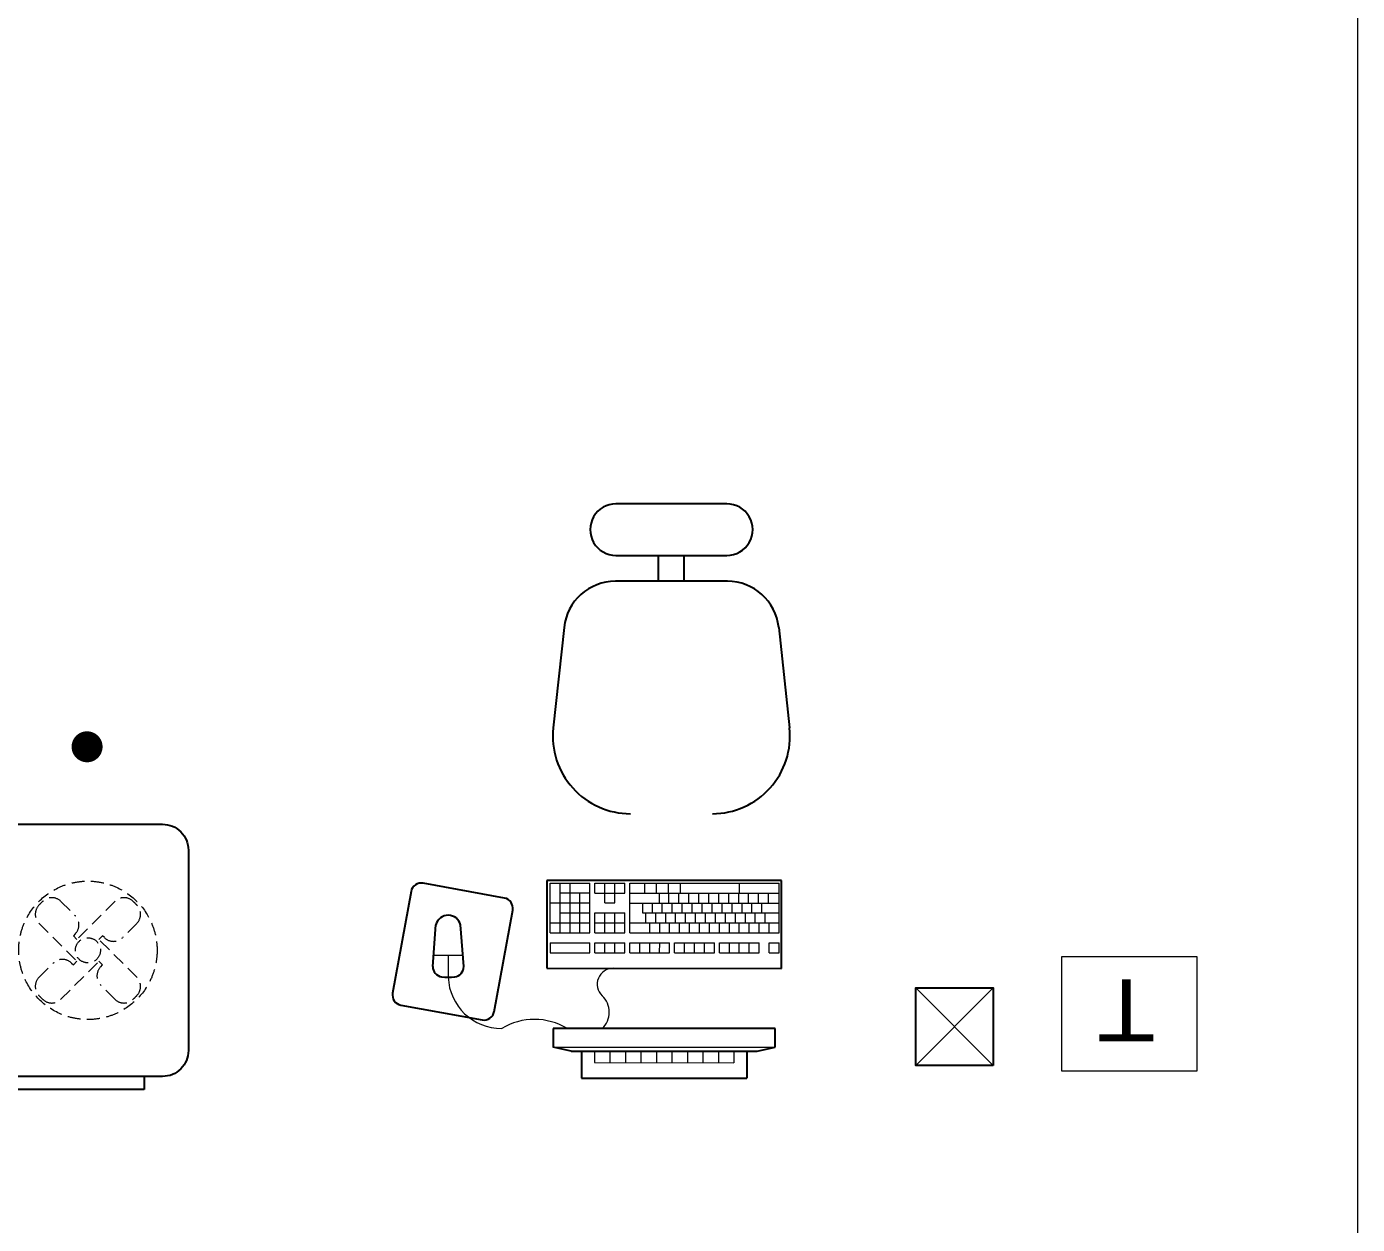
# Model space of a CAD drawing. Header units: millimetres. Extents: x 46649 to 61237, y -33954 to -18530.
# Drawn here: x 58661 to 61237, y -23716 to -21396 of the extents above; entities that cross this region are included whole.
import ezdxf
from ezdxf.enums import TextEntityAlignment as Align

# ---------------------------------------------------------------- set-up
doc = ezdxf.new("R2010")
doc.units = ezdxf.units.MM
doc.linetypes.add('HIDDENX2', pattern=[0.75, 0.5, -0.25])
doc.layers.add('ATTRIBUTE', color=1, linetype='Continuous')
for name, color, linetype, lineweight in [('border', 7, 'Continuous', 0), ('c-1', 7, 'Continuous', 9), ('ed-1', 6, 'Continuous', 5), ('ed-3', 140, 'Continuous', 9), ('eo-1', 7, 'Continuous', 9), ('eo-3', 2, 'Continuous', 25), ('m-1', 7, 'Continuous', 9), ('w-1', 7, 'Continuous', 9)]:
    doc.layers.add(name, color=color, linetype=linetype, lineweight=lineweight)
doc.styles.add('TAHOMA', font='', dxfattribs={"height": 32})
doc.styles.get('TAHOMA').set_extended_font_data('Tahoma')

# ---------------------------------------------------------------- blocks, each defined once
blk = doc.blocks.new('Temperature monitoring probe')
at = {"layer": 'ed-1'}
for points in [[(150, 150), (0, 0)], [(150, 0), (0, 150)]]:
    blk.add_lwpolyline(points, dxfattribs=at)
at = {"layer": 'eo-3'}
blk.add_lwpolyline([(150, 0), (0, 0), (0, 150), (150, 150)], close=True, dxfattribs=at)
blk = doc.blocks.new('FN00$0$A$C485D71E8')
at = {"layer": 'ed-1'}
for p, q in [((763.1, -156.3, -589.4), (493.1, -156.2, -589.4)), ((493.1, -178.3, -589.4), (493.1, -156.2, -589.4)), ((523.1, -178.3, -589.4), (523.1, -156.2, -589.4)), ((553.1, -178.3, -589.4), (553.1, -156.2, -589.4)), ((583.1, -178.3, -589.4), (583.1, -156.2, -589.4)), ((613.1, -178.3, -589.4), (613.1, -156.2, -589.4)), ((643.1, -178.3, -589.4), (643.1, -156.2, -589.4)), ((673.1, -178.4, -589.4), (673.1, -156.2, -589.4)), ((703.1, -178.4, -589.4), (703.1, -156.2, -589.4)), ((733.1, -178.4, -589.4), (733.1, -156.3, -589.4)), ((763.1, -178.4, -589.4), (763.1, -156.3, -589.4)), ((424.6, -368.9, -589.4), (405.3, -368.9, -589.4)), ((405.3, -368.9, -589.4), (405.3, -388.2, -589.4)), ((424.6, -368.9, -589.4), (424.6, -388.2, -589.4)), ((443.9, -368.9, -589.4), (443.9, -388.2, -589.4)), ((521, -369, -589.4), (443.9, -368.9, -589.4)), ((463.2, -368.9, -589.4), (463.2, -388.2, -589.4)), ((482.5, -368.9, -589.4), (482.5, -388.2, -589.4)), ((501.8, -369, -589.4), (501.7, -388.2, -589.4)), ((521, -369, -589.4), (521, -388.3, -589.4)), ((607.8, -369, -589.4), (530.7, -369, -589.4)), ((530.7, -369, -589.4), (530.7, -388.3, -589.4)), ((550, -369, -589.4), (550, -388.3, -589.4)), ((569.3, -369, -589.4), (569.2, -388.3, -589.4)), ((588.5, -369, -589.4), (588.5, -388.3, -589.4)), ((607.8, -369, -589.4), (607.8, -388.3, -589.4)), ((694.6, -369, -589.4), (617.5, -369, -589.4)), ((617.5, -369, -589.4), (617.5, -388.3, -589.4)), ((636.8, -369, -589.4), (636.7, -388.3, -589.4)), ((656, -369, -589.4), (656, -388.3, -589.4)), ((675.3, -369, -589.4), (675.3, -388.3, -589.4)), ((694.6, -369, -589.4), (694.6, -388.3, -589.4)), ((762.1, -369, -589.4), (704.2, -369, -589.4)), ((704.2, -369, -589.4), (704.2, -388.3, -589.4)), ((723.5, -369, -589.4), (723.5, -388.3, -589.4)), ((742.8, -369, -589.4), (742.8, -388.3, -589.4)), ((762.1, -369, -589.4), (762.1, -388.3, -589.4)), ((771.7, -369, -589.4), (771.7, -388.3, -589.4)), ((848.9, -369.1, -589.4), (771.7, -369, -589.4)), ((848.9, -388.3, -589.4), (848.9, -369.1, -589.4)), ((424.6, -388.2, -589.4), (405.3, -388.2, -589.4)), ((405.3, -407.5, -589.4), (405.3, -503.9, -589.4)), ((694.6, -407.6, -589.4), (405.3, -407.5, -589.4)), ((424.6, -407.5, -589.4), (424.6, -426.8, -589.4)), ((521, -388.3, -589.4), (443.9, -388.2, -589.4)), ((443.9, -407.5, -589.4), (443.9, -426.8, -589.4)), ((463.2, -407.5, -589.4), (463.2, -426.8, -589.4)), ((482.5, -407.5, -589.4), (482.5, -426.8, -589.4)), ((501.7, -407.5, -589.4), (501.7, -426.8, -589.4)), ((521, -407.5, -589.4), (521, -426.8, -589.4)), ((607.8, -388.3, -589.4), (530.7, -388.3, -589.4)), ((540.3, -407.5, -589.4), (540.3, -426.8, -589.4)), ((559.6, -407.5, -589.4), (559.6, -426.8, -589.4)), ((578.9, -407.5, -589.4), (578.9, -426.8, -589.4)), ((598.2, -407.5, -589.4), (598.2, -426.8, -589.4)), ((617.5, -407.6, -589.4), (617.4, -426.8, -589.4)), ((694.6, -388.3, -589.4), (617.5, -388.3, -589.4)), ((636.7, -407.6, -589.4), (636.7, -426.9, -589.4)), ((656, -407.6, -589.4), (656, -426.9, -589.4)), ((694.6, -407.6, -589.4), (694.6, -504, -589.4)), ((762.1, -388.3, -589.4), (704.2, -388.3, -589.4)), ((762.1, -407.6, -589.4), (704.2, -407.6, -589.4)), ((704.2, -407.6, -589.4), (704.2, -446.2, -589.4)), ((723.5, -407.6, -589.4), (723.5, -446.2, -589.4)), ((742.8, -407.6, -589.4), (742.8, -446.2, -589.4)), ((762.1, -407.6, -589.4), (762.1, -446.2, -589.4)), ((848.9, -388.3, -589.4), (771.7, -388.3, -589.4)), ((771.7, -407.6, -589.4), (771.7, -504, -589.4)), ((848.9, -407.6, -589.4), (771.7, -407.6, -589.4)), ((791, -407.6, -589.4), (791, -484.8, -589.4)), ((810.3, -407.6, -589.4), (810.3, -504.1, -589.4)), ((829.6, -407.6, -589.4), (829.6, -504.1, -589.4)), ((848.9, -407.6, -589.4), (848.9, -504.1, -589.4)), ((694.6, -426.9, -589.4), (405.3, -426.8, -589.4)), ((432.3, -426.8, -589.4), (432.3, -446.1, -589.4)), ((451.5, -426.8, -589.4), (451.5, -446.1, -589.4)), ((470.8, -426.8, -589.4), (470.8, -446.1, -589.4)), ((490.1, -426.8, -589.4), (490.1, -446.1, -589.4)), ((509.4, -426.8, -589.4), (509.4, -446.1, -589.4)), ((528.7, -426.8, -589.4), (528.7, -446.1, -589.4)), ((548, -426.8, -589.4), (548, -446.1, -589.4)), ((567.3, -426.8, -589.4), (567.2, -446.1, -589.4)), ((586.5, -426.8, -589.4), (586.5, -446.1, -589.4)), ((605.8, -426.8, -589.4), (605.8, -446.1, -589.4)), ((625.1, -426.8, -589.4), (625.1, -446.1, -589.4)), ((644.4, -426.8, -589.4), (644.4, -446.1, -589.4)), ((663.7, -426.9, -589.4), (663.7, -446.1, -589.4)), ((762.1, -426.9, -589.4), (704.2, -426.9, -589.4)), ((848.9, -426.9, -589.4), (771.7, -426.9, -589.4)), ((670.2, -446.1, -589.4), (405.3, -446.1, -589.4)), ((438.8, -446.1, -589.4), (438.8, -465.4, -589.4)), ((458, -446.1, -589.4), (458, -465.4, -589.4)), ((477.3, -446.1, -589.4), (477.3, -465.4, -589.4)), ((496.6, -446.1, -589.4), (496.6, -465.4, -589.4)), ((515.9, -446.1, -589.4), (515.9, -465.4, -589.4)), ((535.2, -446.1, -589.4), (535.2, -465.4, -589.4)), ((554.5, -446.1, -589.4), (554.5, -465.4, -589.4)), ((573.8, -446.1, -589.4), (573.7, -465.4, -589.4)), ((593, -446.1, -589.4), (593, -465.4, -589.4)), ((612.3, -446.1, -589.4), (612.3, -465.4, -589.4)), ((631.6, -446.1, -589.4), (631.6, -465.4, -589.4)), ((650.9, -446.1, -589.4), (650.9, -465.4, -589.4)), ((670.2, -465.4, -589.4), (670.2, -446.1, -589.4)), ((762.1, -446.2, -589.4), (704.2, -446.2, -589.4)), ((829.6, -446.2, -589.4), (771.7, -446.2, -589.4)), ((694.6, -465.4, -589.4), (405.3, -465.4, -589.4)), ((694.6, -484.7, -589.4), (405.3, -484.6, -589.4)), ((425.8, -465.4, -589.4), (425.8, -484.6, -589.4)), ((445.1, -465.4, -589.4), (445.1, -484.7, -589.4)), ((464.4, -465.4, -589.4), (464.4, -484.7, -589.4)), ((482.4, -484.7, -589.4), (482.4, -503.9, -589.4)), ((483.7, -465.4, -589.4), (483.7, -484.7, -589.4)), ((502.9, -465.4, -589.4), (502.9, -484.7, -589.4)), ((522.2, -465.4, -589.4), (522.2, -484.7, -589.4)), ((541.5, -465.4, -589.4), (541.5, -484.7, -589.4)), ((560.8, -465.4, -589.4), (560.8, -484.7, -589.4)), ((580.1, -465.4, -589.4), (580.1, -484.7, -589.4)), ((596.7, -484.7, -589.4), (596.7, -504, -589.4)), ((599.4, -465.4, -589.4), (599.4, -484.7, -589.4)), ((618.7, -465.4, -589.4), (618.7, -484.7, -589.4)), ((619.7, -484.7, -589.4), (619.7, -504, -589.4)), ((638, -484.7, -589.4), (638, -465.4, -589.4)), ((642.7, -484.7, -589.4), (642.7, -504, -589.4)), ((665.7, -484.7, -589.4), (665.7, -504, -589.4)), ((704.2, -484.7, -589.4), (704.2, -504, -589.4)), ((723.5, -484.7, -589.4), (704.2, -484.7, -589.4)), ((742.8, -465.5, -589.4), (723.5, -465.5, -589.4)), ((723.5, -465.5, -589.4), (723.5, -484.7, -589.4)), ((723.5, -484.7, -589.4), (723.5, -504, -589.4)), ((742.8, -484.7, -589.4), (723.5, -484.7, -589.4)), ((742.8, -465.5, -589.4), (742.8, -484.7, -589.4)), ((762.1, -484.7, -589.4), (742.8, -484.7, -589.4)), ((742.8, -484.7, -589.4), (742.8, -504, -589.4)), ((762.1, -484.7, -589.4), (762.1, -504, -589.4)), ((848.9, -465.5, -589.4), (771.7, -465.5, -589.4)), ((829.6, -484.8, -589.4), (771.7, -484.8, -589.4)), ((694.6, -504, -589.4), (405.3, -503.9, -589.4)), ((762.1, -504, -589.4), (704.2, -504, -589.4)), ((848.9, -504.1, -589.4), (771.7, -504, -589.4))]:
    blk.add_line(p, q, dxfattribs=at)
at = {"layer": 'ed-3'}
for p, q in [((843.1, -186.5, -589.4), (413.1, -186.3, -589.4)), ((1046.2, -363.9, -589.4), (1046.2, -321.6, -589.4)), ((1017.8, -363.9, -589.4), (1074.5, -363.9, -589.4))]:
    blk.add_line(p, q, dxfattribs=at)
at = {"layer": 'eo-1'}
for centre, radius, start, end in [((778.1, -254, -589.4), 43.8, 133.3745, 226.5915), ((879.1, -118.4, -589.4), 121.7, 238.4995, 301.4665), ((942.7, -325.9, -589.4), 103.6, 2.3734, 90.0591), ((726.8, -308.2, -589.4), 30.8, 269.983, 46.5915)]:
    blk.add_arc(centre, radius, start, end, dxfattribs=at)
at = {"layer": 'eo-3'}
for p, q in [((468.1, -178.3, -589.4), (468.2, -126.2, -589.4)), ((788.2, -126.3, -589.4), (468.2, -126.2, -589.4)), ((788.1, -178.4, -589.4), (788.2, -126.3, -589.4)), ((448.1, -178.3, -589.4), (413.1, -186.3, -589.4)), ((808.1, -178.4, -589.4), (448.1, -178.3, -589.4)), ((808.1, -178.4, -589.4), (843.1, -186.5, -589.4)), ((413.1, -186.3, -589.4), (413.1, -222.1, -589.4)), ((843.1, -222.2, -589.4), (843.1, -186.5, -589.4)), ((413.1, -222.1, -589.4), (843.1, -222.2, -589.4)), ((957.1, -255, -589.4), (921.3, -451.8, -589.4)), ((1137.8, -267.6, -589.4), (980.4, -238.9, -589.4)), ((1118, -487.6, -589.4), (1153.9, -290.9, -589.4)), ((855, -339.1, -589.4), (401.1, -338.9, -589.4)), ((401.1, -338.9, -589.4), (401.1, -508.9, -589.4)), ((855, -509.1, -589.4), (855, -339.1, -589.4)), ((1016.2, -342.2, -589.4), (1022.2, -423, -589.4)), ((1076.2, -342.2, -589.4), (1070.1, -423, -589.4)), ((937.4, -475, -589.4), (1094.8, -503.7, -589.4)), ((401.1, -508.9, -589.4), (855, -509.1, -589.4))]:
    blk.add_line(p, q, dxfattribs=at)
for centre, radius, start, end in [((976.8, -258.6, -589.4), 20, 79.6694, 169.6694), ((1134.2, -287.3, -589.4), 20, 349.6694, 79.6694), ((1036.2, -342.2, -589.4), 20, 97.8583, 179.983), ((1045.8, -411.8, -589.4), 90.3, 81.4947, 97.8583), ((1056.2, -342.3, -589.4), 20, 359.983, 81.4947), ((1046.1, -416.8, -589.4), 24.8, 194.5001, 345.466), ((941, -455.3, -589.4), 20, 169.6694, 259.6694), ((1098.4, -484, -589.4), 20, 259.6694, 349.6694)]:
    blk.add_arc(centre, radius, start, end, dxfattribs=at)
blk = doc.blocks.new('comp-keyboard-mouse-mouse mat')
at = {"layer": 'w-1'}
blk.add_blockref('FN00$0$A$C485D71E8', (-628.2, 126.2, 589.4), dxfattribs=at)
blk = doc.blocks.new('A$C67B73C43')
at = {"layer": 'eo-1'}
blk.add_lwpolyline([(0, 0), (261.7, 0), (261.7, 221.9), (0, 221.9)], close=True, dxfattribs=at)
at = {"layer": 'eo-3', "style": 'TAHOMA', "width": 1.2}
blk.add_text('T', height=120, dxfattribs=at).set_placement((72.9, 44.4))
blk = doc.blocks.new('Evaporator')
at = {"layer": 'm-1', "color": 6, "const_width": 30}
blk.add_lwpolyline([(-15, 0, 1), (15, 0, 1)], format="xyb", close=True, dxfattribs=at)
at = {"layer": 'ATTRIBUTE', "style": 'TAHOMA', "text_generation_flag": 6, "flags": 5}
for tag, p in [('TAG', (492, -321.6)), ('DESCRIPTION', (484.8, -442.5)), ('MAKE', (484.8, -572)), ('MODEL', (484.8, -701.5)), ('OPTION', (479.6, -829.2)), ('REFRIGERATION', (482.5, -969.9)), ('WEIGHT', (482.5, -1092.8)), ('COMMENTS', (482.5, -1211.3)), ('COST', (482.5, -1340.8))]:
    blk.add_attdef(tag, p, '', height=80, rotation=180, dxfattribs=at)
at = {"layer": 'ATTRIBUTE', "style": 'TAHOMA', "text_generation_flag": 6, "flags": 4}
blk.add_attdef('ITEM', text='', height=80, rotation=180, dxfattribs=at).set_placement((-154.4, -840.2), align=Align.MIDDLE)
blk.add_wipeout([(-581.8, -200), (-581.4, -193.4), (-580.2, -187.5), (-578.6, -182.4), (-576.9, -178.4), (-574.8, -174.5), (-572.6, -171.1), (-569.6, -167.3), (-565.7, -163.2), (-562, -160.2), (-556, -156.2), (-550.6, -153.6), (-546.8, -152.3), (-543.4, -151.4), (-540.4, -150.7), (-537.7, -150.3), (-535.6, -150.1), (-533.8, -150), (-531.8, -150), (146.1, -150), (151, -150.2), (154.1, -150.6), (157.8, -151.4), (161.2, -152.3), (163, -152.9), (165.9, -154.1), (169.3, -155.7), (171.1, -156.7), (173.4, -158.1), (175.5, -160.7), (178.7, -162.1), (181.7, -164.9), (184.5, -168), (186.9, -171.1), (188.9, -174.1), (191, -178.1), (192.4, -181.2), (193.5, -184.1), (194.4, -186.9), (195.1, -189.8), (195.5, -192.3), (195.9, -195.2), (196.1, -198), (196.1, -201.3), (196.1, -203.6), (196.1, -206.4), (196.1, -210), (196.1, -588.3), (195.6, -595.3), (194.8, -599.7), (193.4, -604.6), (191.5, -609.3), (189.4, -613.3), (188.6, -614.6), (186.3, -618.1), (183.1, -621.9), (179.5, -625.5), (175.6, -628.6), (172.2, -630.9), (168.1, -633.2), (163.9, -635), (157.6, -637), (151, -638), (145.1, -638.3), (137.8, -638.3), (127.5, -638.3), (110.5, -638.3), (110.5, -663.3), (-496.2, -663.3), (-496.2, -638.3), (-531.8, -638.3), (-535.1, -638.2), (-538.9, -637.8), (-543, -637), (-547.5, -635.8), (-550.4, -634.7), (-552.8, -633.6), (-554.9, -631.3), (-559.5, -629.9), (-563.2, -627.2), (-565.9, -624.8), (-569.9, -620.7), (-572, -618), (-574.7, -613.9), (-575.1, -610.9), (-575.9, -609), (-578.6, -606), (-580.1, -601.3), (-581.2, -596.3), (-581.7, -591.4), (-581.8, -588.3)]).dxf.layer = 'eo-3'
at = {"layer": 'ed-1', "linetype": 'HIDDENX2', "ltscale": 50}
for p, q in [((-439.5, -299.5), (-366.1, -372.9)), ((-335.1, -299.5), (-362.6, -327)), ((-50.6, -299.5), (-23.1, -327)), ((53.8, -299.5), (-19.6, -372.9)), ((-482, -341.9), (-454.5, -369.4)), ((-292.7, -341.9), (-366.1, -415.4)), ((-93, -341.9), (-19.6, -415.4)), ((96.3, -341.9), (68.8, -369.4)), ((-482, -446.3), (-408.5, -372.9)), ((-419.1, -369.4), (-415.6, -365.9)), ((-408.5, -372.9), (-415.6, -365.9)), ((-359, -365.9), (-366.1, -372.9)), ((-362.6, -362.3), (-359, -365.9)), ((-23.1, -362.3), (-26.6, -365.9)), ((-26.6, -365.9), (-19.6, -372.9)), ((22.9, -372.9), (29.9, -365.9)), ((96.3, -446.3), (22.9, -372.9)), ((33.5, -369.4), (29.9, -365.9)), ((-408.5, -415.4), (-415.6, -422.4)), ((-412.1, -426), (-415.6, -422.4)), ((-335.1, -488.8), (-408.5, -415.4)), ((-359, -422.4), (-366.1, -415.4)), ((-355.5, -418.9), (-359, -422.4)), ((-292.7, -446.3), (-320.2, -418.9)), ((-93, -446.3), (-65.5, -418.9)), ((-50.6, -488.8), (22.9, -415.4)), ((-30.2, -418.9), (-26.6, -422.4)), ((-26.6, -422.4), (-19.6, -415.4)), ((22.9, -415.4), (29.9, -422.4)), ((26.4, -426), (29.9, -422.4)), ((-439.5, -488.8), (-412.1, -461.3)), ((53.8, -488.8), (26.4, -461.3))]:
    blk.add_line(p, q, dxfattribs=at)
for centre, radius in [((-387.3, -394.1), 134), ((1.6, -394.1), 134), ((-387.3, -394.1), 24.3), ((1.6, -394.1), 24.3)]:
    blk.add_circle(centre, radius, dxfattribs=at)
for centre, radius, start, end in [((-464.3, -324.3), 25, 137.7569, 225), ((-387.3, -394.1), 129, 132.2431, 137.7569), ((-457.2, -317.2), 25, 45, 132.2431), ((-317.4, -317.2), 25, 47.7569, 135), ((-387.3, -394.1), 129, 42.2431, 47.7569), ((-310.4, -324.3), 25, 315, 42.2431), ((-75.3, -324.3), 25, 137.7569, 225), ((1.6, -394.1), 129, 132.2431, 137.7569), ((-68.2, -317.2), 25, 45, 132.2431), ((71.5, -317.2), 25, 47.7569, 135), ((1.6, -394.1), 129, 42.2431, 47.7569), ((78.6, -324.3), 25, 315, 42.2431), ((-344.9, -344.6), 25, 135, 225.0013), ((-40.8, -344.6), 25, 314.9987, 45), ((-436.8, -351.7), 25, 225, 315.0013), ((-412.1, -376.5), 10, 135, 135.0013), ((-369.7, -369.4), 10, 45, 45.0013), ((-16, -369.4), 10, 134.9987, 135), ((26.4, -376.5), 10, 44.9987, 45), ((51.1, -351.7), 25, 224.9987, 315), ((-337.8, -436.6), 25, 45, 135.0013), ((-47.9, -436.6), 25, 44.9987, 135), ((-429.8, -443.6), 25, 315, 45.0013), ((-405, -418.9), 10, 225, 225.0013), ((-362.6, -411.8), 10, 315, 315.0013), ((-23.1, -411.8), 10, 224.9987, 225), ((44.1, -443.6), 25, 134.9987, 225), ((19.3, -418.9), 10, 314.9987, 315), ((-464.3, -464), 25, 135, 222.2431), ((-310.4, -464), 25, 317.7569, 45), ((-75.3, -464), 25, 135, 222.2431), ((78.6, -464), 25, 317.7569, 45), ((-387.3, -394.1), 129, 222.2431, 227.7569), ((-457.2, -471.1), 25, 227.7569, 315), ((-317.4, -471.1), 25, 225, 312.2431), ((-387.3, -394.1), 129, 312.2431, 317.7569), ((1.6, -394.1), 129, 222.2431, 227.7569), ((-68.2, -471.1), 25, 227.7569, 315), ((71.5, -471.1), 25, 225, 312.2431), ((1.6, -394.1), 129, 312.2431, 317.7569)]:
    blk.add_arc(centre, radius, start, end, dxfattribs=at)
at = {"layer": 'eo-3'}
for p, q in [((-496.2, -638.3), (-496.2, -663.3)), ((110.5, -638.3), (110.5, -663.3))]:
    blk.add_line(p, q, dxfattribs=at)
blk.add_lwpolyline([(196.1, -200), (196.1, -588.3, -0.414214), (146.1, -638.3), (-531.8, -638.3, -0.414214), (-581.8, -588.3), (-581.8, -200, -0.414214), (-531.8, -150), (146.1, -150, -0.414214)], format="xyb", close=True, dxfattribs=at)
blk.add_lwpolyline([(110.5, -663.3), (-496.2, -663.3, -0.414214)], format="xyb", dxfattribs=at)

msp = doc.modelspace()

# ---------------------------------------------------------------- linework, layer by layer
at = {"layer": 'border'}
msp.add_lwpolyline([(61237.47042, -18530.37398), (61237.47042, -33954.2691), (46649.3202, -33954.2691), (46649.3202, -18530.37398), (61237.47042, -18530.37398)], dxfattribs=at)
at = {"layer": 'eo-3'}
for p, q in [((60016.531579, -22320.399436), (59801.820362, -22320.399436)), ((59801.820362, -22420.399436), (60016.531579, -22420.399436)), ((59884.175971, -22470.399436), (59884.175971, -22420.399436)), ((59934.175971, -22470.399436), (59934.175971, -22420.399436)), ((60017.550548, -22470.399436), (59800.801393, -22470.399436)), ((59701.371218, -22559.739218), (59680.500054, -22754.409109)), ((60116.980723, -22559.739218), (60137.851887, -22754.409109))]:
    msp.add_line(p, q, dxfattribs=at)
for centre, radius, start, end in [((59801.820362, -22370.399436), 50, 90, 270.000631377), ((60016.531579, -22370.399436), 50, 270, 90.001052296), ((59800.801393, -22570.399436), 100, 90, 173.880516357), ((60017.550548, -22570.399436), 100, 6.119483643, 90), ((59829.645317, -22770.399436), 150, 173.880516357, 270), ((59988.706624, -22770.399436), 150, 270, 6.119483643)]:
    msp.add_arc(centre, radius, start, end, dxfattribs=at)

# ---------------------------------------------------------------- block references
at = {"layer": 'c-1'}
msp.add_blockref('Temperature monitoring probe', (60382.523094, -23407.832563), dxfattribs=at)
at = {"layer": 'eo-3', "rotation": 180}
msp.add_blockref('comp-keyboard-mouse-mouse mat', (59894.94301, -23432.535727), dxfattribs=at)
at = {"layer": 'eo-3', "xscale": -1, "rotation": 180}
msp.add_blockref('A$C67B73C43', (60665.173428, -23196.744452), dxfattribs=at)

# ---------------------------------------------------------------- next in the draw order: block references
at = {"layer": 'eo-3'}
msp.add_blockref('Evaporator', (58777.660523, -22790.870076), dxfattribs=at)

doc.saveas('drawing.dxf')
